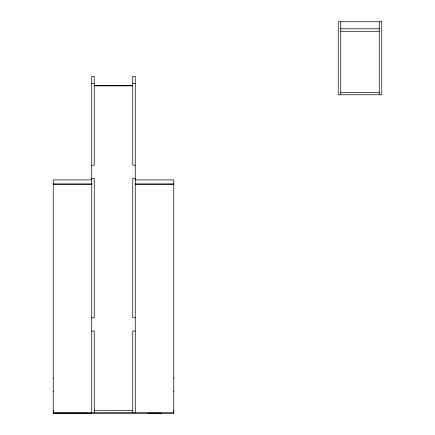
<?xml version="1.0" encoding="UTF-8"?>
<svg xmlns="http://www.w3.org/2000/svg" width="435" height="435" viewBox="0 0 435 435"><rect width="100%" height="100%" fill="white"/><g stroke="black" fill="none" stroke-linecap="round" stroke-linejoin="round"><path stroke-width="0.65" d="M173.766 410.689L173.766 413.228L53.239 413.217L53.239 410.711M173.766 378.281L173.766 377.885M173.766 391.505L173.766 391.108M340.746 28.797L379.249 28.797M340.746 31.276L379.249 31.276M91.741 83.395L94.254 83.395M132.757 83.395L135.263 83.395M94.254 85.477L132.757 85.477M94.254 85.874L132.757 85.874M340.746 92.389L379.249 92.389M91.741 165.208L94.254 165.208L94.254 76.348L91.741 76.348L91.741 412.804M135.263 165.208L132.757 165.208L132.757 76.348L135.263 76.348L135.263 412.804M91.741 178.432L94.254 178.432L94.254 317.789L91.741 317.789M135.263 178.432L132.757 178.432L132.757 317.789L135.263 317.789M91.834 179.921L53.239 179.921L53.239 413.223M135.171 179.921L173.766 179.921L173.766 413.223M53.239 183.902L91.834 183.907M135.171 183.902L173.766 183.907M53.239 184.304L91.834 184.304M135.171 184.304L173.766 184.304M91.741 331.013L94.254 331.013L94.254 412.804M135.263 331.013L132.757 331.013L132.757 412.804M94.254 410.292L132.757 410.352M53.239 412.799L173.766 412.799M53.239 413.19L91.741 413.19M147.818 413.19L161.211 413.19M53.239 377.885L53.239 378.281M53.239 391.108L53.239 391.505M379.249 21.75L379.249 94.765M340.746 21.75L340.746 94.765M381.761 21.75L338.234 21.75L338.234 94.765L381.761 94.765L381.761 21.75"/></g></svg>
